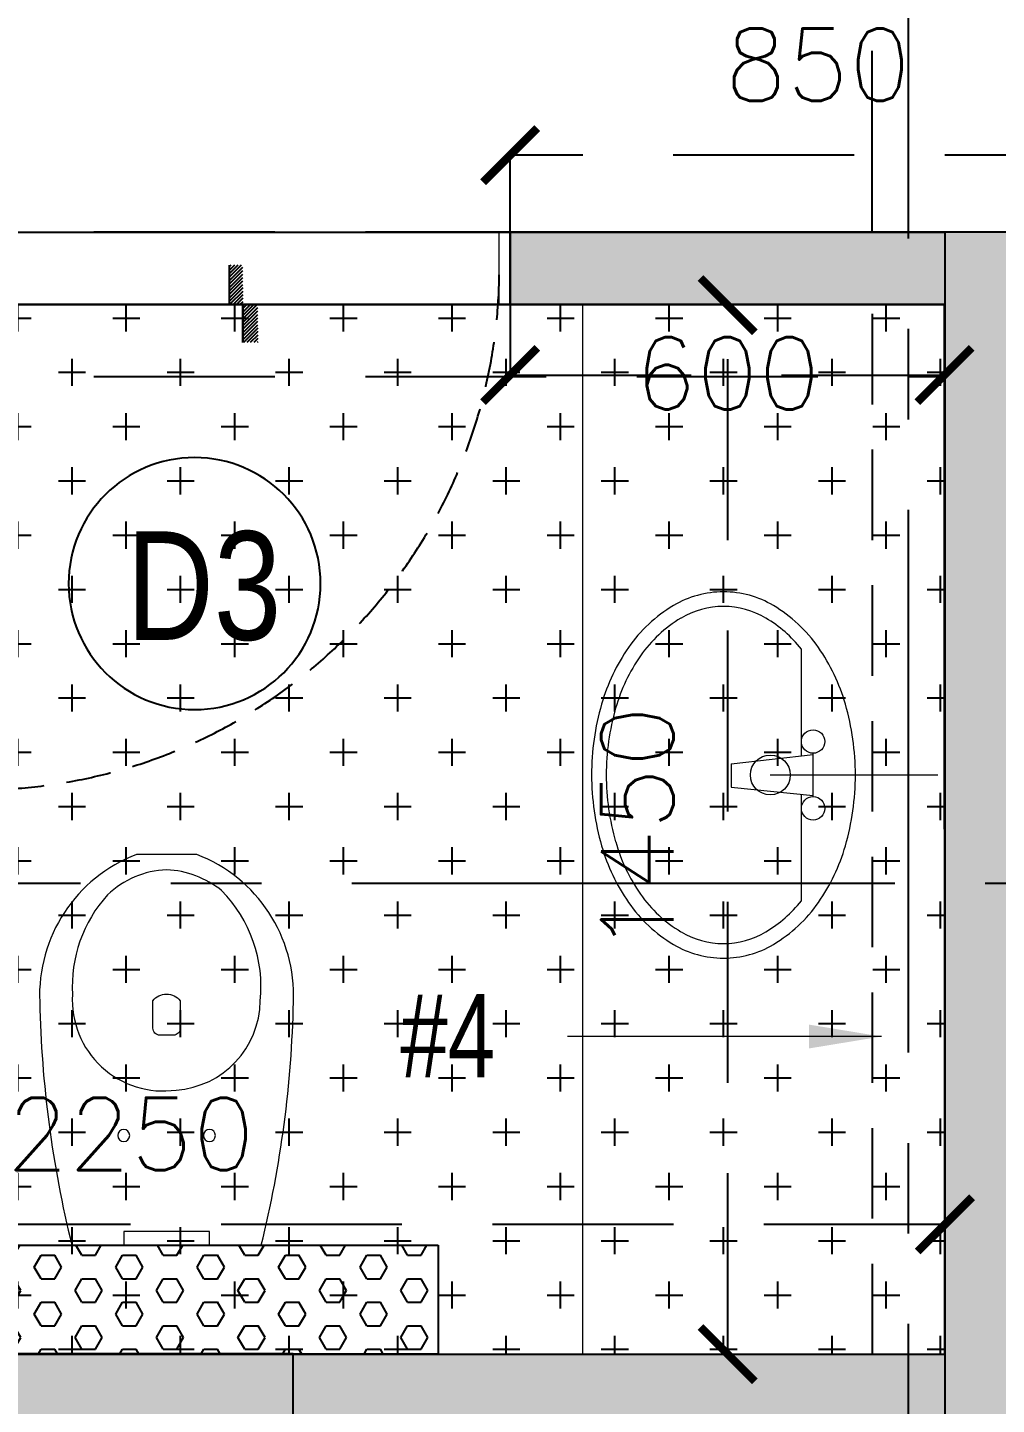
# Model space of a CAD drawing. Header units: millimetres. Extents: x 1167879 to 1231451, y -5731814 to -5645217.
# Drawn here: x 1201425 to 1202764, y -5707920 to -5706017 of the extents above; entities that cross this region are included whole.
import ezdxf
from ezdxf.enums import TextEntityAlignment as Align

# ---------------------------------------------------------------- set-up
doc = ezdxf.new("R2010")
doc.units = ezdxf.units.MM
doc.header["$LTSCALE"] = 1000
doc.header["$MEASUREMENT"] = 0
for name, pattern in [('2BHK-A - BACK$0$( Hidden )', [0.375, 0.25, -0.125]), ('2BHK-A - BACK$0$AUDIT_D_120904163729-0', [0]), ('2BHK-A - BACK$0$HIDDEN', [0.375, 0.25, -0.125]), ('AUDIT_D_120904163729-0', [0]), ('T8(T9 IS SIMILAR) - DIMENSION & TEXTING$0$HIDDEN', [0.375, 0.25, -0.125]), ('T8(T9 IS SIMILAR)$0$$0$HIDDEN', [0.375, 0.25, -0.125]), ('T8_REFUGE COLUMNS$0$CENTER2', [1.125, 0.75, -0.125, 0.125, -0.125])]:
    doc.linetypes.add(name, pattern=pattern)
doc.layers.get('0').update_dxf_attribs({"linetype": 'AUDIT_D_120904163729-0'})
for name, color, linetype in [('2BHK-A - BACK$0$A-HATCH -160', 251, '2BHK-A - BACK$0$AUDIT_D_120904163729-0'), ('2BHK-A - BACK$0$a-tile drop', 3, 'Continuous'), ('2BHK-A - BACK$0$A-TOI SUNK 50MM', 8, 'Continuous'), ('2BHK-A - BACK$0$APT PLANS-typ$0$TILEDROP', 3, 'Continuous'), ('2BHK-A - BACK$0$LEDGE WALL', 5, 'Continuous'), ('T8(T9 IS SIMILAR) - DIMENSION & TEXTING$0$A-DIMENSIONS', 2, 'T8(T9 IS SIMILAR) - DIMENSION & TEXTING$0$HIDDEN'), ('T8(T9 IS SIMILAR) - DIMENSION & TEXTING$0$a-window-no', 125, 'Continuous'), ('T8(T9 IS SIMILAR)$0$$6$a-beam 2', 50, 'Continuous'), ('T8(T9 IS SIMILAR)$0$S-BEAM', 20, 'T8(T9 IS SIMILAR)$0$$0$HIDDEN'), ('T8_REFUGE COLUMNS$0$A-CENTERLINE', 193, 'T8_REFUGE COLUMNS$0$CENTER2'), ('T8_REFUGE COLUMNS$0$A-RCC COLS', 3, 'Continuous'), ('T8_TYPICAL COLUMNS$0$A-RCC COLS', 3, 'Continuous')]:
    doc.layers.add(name, color=color, linetype=linetype)
for name, color, linetype, lineweight in [('2BHK-A - BACK$0$a-TOI-fixtures', 251, 'Continuous', 0), ('2BHK-A - BACK$0$A-WALL- 160', 6, 'Continuous', 30), ('T8(T9 IS SIMILAR) - DIMENSION & TEXTING$0$R0-18-10-2014-T1-1st Podium Floor Plan$0$Text', 2, 'Continuous', 0), ('T8(T9 IS SIMILAR)$0$D&W', 8, 'Continuous', 25)]:
    doc.layers.add(name, color=color, linetype=linetype, lineweight=lineweight)
doc.layers.add('T8_REFUGE COLUMNS$0$COL-HATCH', color=7, linetype='Continuous', lineweight=25, true_color=0xa3a3a3)
doc.layers.add('T8_TYPICAL COLUMNS$0$$0$COL-HATCH', color=7, linetype='Continuous', lineweight=25, true_color=0xa3a3a3)
doc.styles.add('T8(T9 IS SIMILAR) - DIMENSION & TEXTING$0$ARIAL ARROW', font='swisscl.ttf')
doc.styles.add('T8(T9 IS SIMILAR) - DIMENSION & TEXTING$0$LODHA STANDERD', font='sanss___.ttf')
doc.styles.add('T8(T9 IS SIMILAR) - DIMENSION & TEXTING$0$Romans 1', font='romans.shx', dxfattribs={"height": 100})
doc.styles.add('T8(T9 IS SIMILAR) - DIMENSION & TEXTING$0$Tahoma', font='tahoma.ttf')
doc.dimstyles.new('T8(T9 IS SIMILAR) - DIMENSION & TEXTING$0$ALPINE S', dxfattribs={"dimscale": 0, "dimtxt": 100, "dimasz": 75, "dimexe": 0, "dimexo": 0, "dimgap": 75, "dimtad": 1, "dimdec": 0, "dimzin": 0, "dimdsep": 46, "dimtxsty": 'T8(T9 IS SIMILAR) - DIMENSION & TEXTING$0$Romans 1', "dimblk": 'T8(T9 IS SIMILAR) - DIMENSION & TEXTING$0$_ArchTick', "dimcen": 0.09, "dimclrd": 256, "dimclre": 256, "dimclrt": 7, "dimadec": 0, "dimazin": 0, "dimtfac": 1, "dimtdec": 0, "dimtofl": 0, "dimtmove": 1, "dimatfit": 0, "dimldrblk": 'T8(T9 IS SIMILAR) - DIMENSION & TEXTING$0$_Open90', "dimfxl": 1, "dimtolj": 1, "dimtzin": 0, "dimarcsym": 0})
doc.dimstyles.new('T8(T9 IS SIMILAR) - DIMENSION & TEXTING$0$SAMATA STD', dxfattribs={"dimtxt": 100, "dimasz": 50, "dimexe": 50, "dimexo": 50, "dimgap": 10, "dimtad": 0, "dimdec": 0, "dimrnd": 5, "dimzin": 0, "dimdsep": 46, "dimtxsty": 'T8(T9 IS SIMILAR) - DIMENSION & TEXTING$0$Tahoma', "dimblk": 'T8(T9 IS SIMILAR) - DIMENSION & TEXTING$0$_Origin2', "dimcen": -50, "dimdle": 50, "dimclrd": 7, "dimclre": 7, "dimclrt": 7, "dimadec": 0, "dimazin": 0, "dimtfac": 1, "dimtdec": 0, "dimtmove": 1, "dimatfit": 3, "dimfxl": 150, "dimtfill": 1, "dimtolj": 1, "dimtzin": 0, "dimlwd": -1, "dimlwe": -1, "dimarcsym": 0})

# ---------------------------------------------------------------- blocks, each defined once
blk = doc.blocks.new('T8(T9 IS SIMILAR) - DIMENSION & TEXTING$0$WINDOW TAG')
at = {"layer": 'T8(T9 IS SIMILAR) - DIMENSION & TEXTING$0$a-window-no'}
blk.add_circle((0, 0), 174.1, dxfattribs=at)
at = {"layer": 'T8(T9 IS SIMILAR) - DIMENSION & TEXTING$0$a-window-no', "style": 'T8(T9 IS SIMILAR) - DIMENSION & TEXTING$0$LODHA STANDERD'}
blk.add_attdef('WINDOW', text='', height=150, dxfattribs=at).set_placement((11.3, 2.8), align=Align.MIDDLE_CENTER)
blk = doc.blocks.new('T8(T9 IS SIMILAR) - DIMENSION & TEXTING$0$_ArchTick')
at = {"color": 0, "linetype": 'ByBlock', "const_width": 0.15}
blk.add_lwpolyline([(-0.5, -0.5), (0.5, 0.5)], dxfattribs=at)
blk = doc.blocks.new('*D441')
at = {"layer": 'T8(T9 IS SIMILAR) - DIMENSION & TEXTING$0$A-DIMENSIONS', "linetype": 'T8(T9 IS SIMILAR) - DIMENSION & TEXTING$0$HIDDEN', "lineweight": -2, "transparency": 16777216}
for p, q in [((1200442.5, -5707807.8), (1200442.5, -5707670.9)), ((1202692.3, -5707807.8), (1202692.3, -5707670.9))]:
    blk.add_line(p, q, dxfattribs=at)
at = {"layer": 'T8(T9 IS SIMILAR) - DIMENSION & TEXTING$0$A-DIMENSIONS', "lineweight": -2, "transparency": 16777216}
blk.add_line((1202692.3, -5707670.9), (1200442.5, -5707670.9), dxfattribs=at)
at = {"layer": 'T8(T9 IS SIMILAR) - DIMENSION & TEXTING$0$A-DIMENSIONS', "linetype": 'ByBlock', "lineweight": -2, "transparency": 16777216, "xscale": 75, "yscale": 75, "zscale": 75, "rotation": 180}
blk.add_blockref('T8(T9 IS SIMILAR) - DIMENSION & TEXTING$0$_ArchTick', (1200442.5, -5707670.9), dxfattribs=at)
at = {"layer": 'T8(T9 IS SIMILAR) - DIMENSION & TEXTING$0$A-DIMENSIONS', "linetype": 'ByBlock', "lineweight": -2, "transparency": 16777216, "xscale": 75, "yscale": 75, "zscale": 75}
blk.add_blockref('T8(T9 IS SIMILAR) - DIMENSION & TEXTING$0$_ArchTick', (1202692.3, -5707670.9), dxfattribs=at)
at = {"layer": 'T8(T9 IS SIMILAR) - DIMENSION & TEXTING$0$A-DIMENSIONS', "color": 7, "linetype": 'ByBlock', "transparency": 16777216, "insert": (1201567.4, -5707545.9), "char_height": 100, "attachment_point": 5, "style": 'T8(T9 IS SIMILAR) - DIMENSION & TEXTING$0$Romans 1'}
blk.add_mtext('\\A1;2250', dxfattribs=at)
blk = doc.blocks.new('T8(T9 IS SIMILAR) - DIMENSION & TEXTING$0$_Open90')
at = {"color": 0, "linetype": 'ByBlock', "lineweight": -2}
for p, q in [((-0.5, 0.5), (0, 0)), ((0, 0), (-1, 0)), ((0, 0), (-0.5, -0.5))]:
    blk.add_line(p, q, dxfattribs=at)
blk = doc.blocks.new('*D442')
at = {"layer": 'T8(T9 IS SIMILAR) - DIMENSION & TEXTING$0$A-DIMENSIONS', "lineweight": -2, "transparency": 16777216}
blk.add_line((1202392.3, -5707850.3), (1202392.3, -5706400.7), dxfattribs=at)
at = {"layer": 'T8(T9 IS SIMILAR) - DIMENSION & TEXTING$0$A-DIMENSIONS', "linetype": 'ByBlock', "lineweight": -2, "transparency": 16777216, "xscale": 75, "yscale": 75, "zscale": 75}
for p, rotation in [((1202392.3, -5706400.7), 90), ((1202392.3, -5707850.3), 270)]:
    blk.add_blockref('T8(T9 IS SIMILAR) - DIMENSION & TEXTING$0$_ArchTick', p, dxfattribs=dict(at, rotation=rotation))
at = {"layer": 'T8(T9 IS SIMILAR) - DIMENSION & TEXTING$0$A-DIMENSIONS', "color": 7, "linetype": 'ByBlock', "transparency": 16777216, "insert": (1202267.3, -5707125.5), "char_height": 100, "attachment_point": 5, "rotation": 90, "style": 'T8(T9 IS SIMILAR) - DIMENSION & TEXTING$0$Romans 1'}
blk.add_mtext('\\A1;1450', dxfattribs=at)
blk = doc.blocks.new('*D292')
at = {"layer": 'T8(T9 IS SIMILAR) - DIMENSION & TEXTING$0$A-DIMENSIONS', "linetype": 'T8(T9 IS SIMILAR) - DIMENSION & TEXTING$0$HIDDEN', "lineweight": -2, "transparency": 16777216}
for p, q in [((1202091.8, -5706299.9), (1202091.8, -5706193.5)), ((1202942.1, -5706299.9), (1202942.1, -5706193.5))]:
    blk.add_line(p, q, dxfattribs=at)
at = {"layer": 'T8(T9 IS SIMILAR) - DIMENSION & TEXTING$0$A-DIMENSIONS', "lineweight": -2, "transparency": 16777216}
blk.add_line((1202942.1, -5706193.5), (1202091.8, -5706193.5), dxfattribs=at)
at = {"layer": 'T8(T9 IS SIMILAR) - DIMENSION & TEXTING$0$A-DIMENSIONS', "linetype": 'ByBlock', "lineweight": -2, "transparency": 16777216, "xscale": 75, "yscale": 75, "zscale": 75, "rotation": 180}
blk.add_blockref('T8(T9 IS SIMILAR) - DIMENSION & TEXTING$0$_ArchTick', (1202091.8, -5706193.5), dxfattribs=at)
at = {"layer": 'T8(T9 IS SIMILAR) - DIMENSION & TEXTING$0$A-DIMENSIONS', "linetype": 'ByBlock', "lineweight": -2, "transparency": 16777216, "xscale": 75, "yscale": 75, "zscale": 75}
blk.add_blockref('T8(T9 IS SIMILAR) - DIMENSION & TEXTING$0$_ArchTick', (1202942.1, -5706193.5), dxfattribs=at)
at = {"layer": 'T8(T9 IS SIMILAR) - DIMENSION & TEXTING$0$A-DIMENSIONS', "color": 7, "linetype": 'ByBlock', "transparency": 16777216, "insert": (1202516.9, -5706068.5), "char_height": 100, "attachment_point": 5, "style": 'T8(T9 IS SIMILAR) - DIMENSION & TEXTING$0$Romans 1'}
blk.add_mtext('\\A1;850', dxfattribs=at)
blk = doc.blocks.new('*D274')
at = {"layer": 'T8(T9 IS SIMILAR) - DIMENSION & TEXTING$0$A-DIMENSIONS', "linetype": 'T8(T9 IS SIMILAR) - DIMENSION & TEXTING$0$HIDDEN', "lineweight": -2, "transparency": 16777216}
for p, q in [((1202091.8, -5706399.9), (1202091.8, -5706497.2)), ((1202691.8, -5706399.9), (1202691.8, -5706497.2))]:
    blk.add_line(p, q, dxfattribs=at)
at = {"layer": 'T8(T9 IS SIMILAR) - DIMENSION & TEXTING$0$A-DIMENSIONS', "lineweight": -2, "transparency": 16777216}
blk.add_line((1202091.8, -5706497.2), (1202691.8, -5706497.2), dxfattribs=at)
at = {"layer": 'T8(T9 IS SIMILAR) - DIMENSION & TEXTING$0$A-DIMENSIONS', "linetype": 'ByBlock', "lineweight": -2, "transparency": 16777216, "xscale": 75, "yscale": 75, "zscale": 75, "rotation": 180}
blk.add_blockref('T8(T9 IS SIMILAR) - DIMENSION & TEXTING$0$_ArchTick', (1202091.8, -5706497.2), dxfattribs=at)
at = {"layer": 'T8(T9 IS SIMILAR) - DIMENSION & TEXTING$0$A-DIMENSIONS', "linetype": 'ByBlock', "lineweight": -2, "transparency": 16777216, "xscale": 75, "yscale": 75, "zscale": 75}
blk.add_blockref('T8(T9 IS SIMILAR) - DIMENSION & TEXTING$0$_ArchTick', (1202691.8, -5706497.2), dxfattribs=at)
at = {"layer": 'T8(T9 IS SIMILAR) - DIMENSION & TEXTING$0$A-DIMENSIONS', "color": 7, "linetype": 'ByBlock', "transparency": 16777216, "insert": (1202391.8, -5706495), "char_height": 100, "attachment_point": 5, "style": 'T8(T9 IS SIMILAR) - DIMENSION & TEXTING$0$Romans 1'}
blk.add_mtext('\\A1;600', dxfattribs=at)
blk = doc.blocks.new('T8(T9 IS SIMILAR) - DIMENSION & TEXTING$0$_Origin2')
at = {"color": 0, "linetype": 'ByBlock', "lineweight": -2}
blk.add_line((-0.5, 0), (-1, 0), dxfattribs=at)
for radius in [0.5, 0.25]:
    blk.add_circle((0, 0), radius, dxfattribs=at)
blk = doc.blocks.new('T8_REFUGE COLUMNS')
at = {"layer": 'T8_REFUGE COLUMNS$0$COL-HATCH', "linetype": 'ByBlock'}
h = blk.add_hatch(color=256, dxfattribs=at)
h.dxf.hatch_style = 1
h.paths.add_polyline_path([(1202942.1, -5706299.9), (1202692.1, -5706299.9), (1202692.1, -5708099.9), (1202942.1, -5708099.9)])
h = blk.add_hatch(color=256, dxfattribs=at)
h.dxf.hatch_style = 1
h.paths.add_polyline_path([(1200282, -5708099.9), (1201792, -5708099.9), (1201792, -5707849.9), (1200282, -5707849.9)])
at = {"layer": 'T8_REFUGE COLUMNS$0$A-CENTERLINE'}
for p, q in [((1202642.1, -5728808.5), (1202642.1, -5698573.6)), ((1217248.2, -5707199.9), (1182156.9, -5707199.9))]:
    blk.add_line(p, q, dxfattribs=at)
at = {"layer": 'T8_REFUGE COLUMNS$0$A-RCC COLS', "linetype": 'ByBlock'}
for points in [[(1202942.1, -5706299.9), (1202692.1, -5706299.9), (1202692.1, -5708099.9), (1202942.1, -5708099.9)], [(1200282, -5708099.9), (1201792, -5708099.9), (1201792, -5707849.9), (1200282, -5707849.9)]]:
    blk.add_lwpolyline(points, close=True, dxfattribs=at)
blk = doc.blocks.new('T8_TYPICAL COLUMNS')
at = {"layer": 'T8_TYPICAL COLUMNS$0$$0$COL-HATCH', "linetype": 'ByBlock'}
h = blk.add_hatch(color=256, dxfattribs=at)
h.dxf.hatch_style = 1
h.paths.add_polyline_path([(1200282.2, -5707850.3), (1202692.3, -5707850.3), (1202692.3, -5708100.3), (1200282.2, -5708100.3)])
h.paths.add_polyline_path([(1209852.3, -5708100.3), (1212262.3, -5708100.3), (1212262.3, -5707850.3), (1209852.3, -5707850.3)])
at = {"layer": 'T8_TYPICAL COLUMNS$0$A-RCC COLS', "linetype": 'ByBlock'}
blk.add_lwpolyline([(1200282.2, -5707850.3), (1202692.3, -5707850.3), (1202692.3, -5708100.3), (1200282.2, -5708100.3)], close=True, dxfattribs=at)
blk.add_blockref('T8_REFUGE COLUMNS', (0, 0), dxfattribs=at)
blk = doc.blocks.new('2BHK-A - BACK$0$TILE DROP -x')
at = {"layer": '2BHK-A - BACK$0$APT PLANS-typ$0$TILEDROP'}
h = blk.add_hatch(dxfattribs=at)
h.set_pattern_fill('ACET-2D-ANSI31', color=8, scale=27, angle=90, style=0)
h.set_pattern_definition([(135, (583590.9237, -2384968.1492), (-2.3864853865, -2.3864853865), [])])
h.paths.add_polyline_path([(-58303, -19205.9), (-58303, -19151.2), (-58284.2, -19151.2), (-58284.2, -19205.9)])
edge = h.paths.add_edge_path()
edge.add_line((-58303, -19258.5), (-58323.9, -19258.5))
edge.add_line((-58303, -19205.9), (-58303, -19258.5))
edge.add_line((-58323.7, -19205.9), (-58303, -19205.9))
edge.add_line((-58323.7, -19258.5), (-58323.7, -19205.9))
at = {"layer": '2BHK-A - BACK$0$APT PLANS-typ$0$TILEDROP', "color": 1}
blk.add_line((-58252, -19205.9), (-58336, -19205.9), dxfattribs=at)
at = {"layer": '2BHK-A - BACK$0$APT PLANS-typ$0$TILEDROP', "color": 20, "const_width": 3}
for points in [[(-58284.2, -19205.9), (-58284.2, -19151.2)], [(-58303, -19258.5), (-58303, -19205.9)], [(-58303, -19205.9), (-58284.2, -19205.9)]]:
    blk.add_lwpolyline(points, dxfattribs=at)
blk = doc.blocks.new('2BHK-A - BACK$0$WB1')
at = {"color": 0, "linetype": 'ByBlock', "ltscale": 1000}
for p, q in [((190074.4, -1779394.5), (190063, -1779507.9)), ((190106.8, -1779394.5), (190119.9, -1779507.9)), ((189917.5, -1779491.7), (190064.6, -1779491.7)), ((190118, -1779491.7), (190265.4, -1779491.7)), ((190061.5, -1779507.9), (190121.4, -1779507.9))]:
    blk.add_line(p, q, dxfattribs=at)
at = {"color": 0, "linetype": 'ByBlock'}
blk.add_line((190106.8, -1779394.5), (190074.4, -1779394.5), dxfattribs=at)
for centre, major_axis, start_param, end_param in [((190091.4, -1779555.7), (-92.6, 341.5), 6.018375, 6.298924), ((190091.4, -1779555.7), (-92.6, 341.5), 5.737826, 6.018375), ((190067.1, -1779471.3), (-69.6, 256.7), 0.015739, 0.342992), ((190115.8, -1779471.3), (-69.6, 256.7), 5.410573, 5.737826), ((190067.1, -1779471.3), (-64.3, 237.2), 0.015739, 0.342992), ((190091.4, -1779555.7), (-87.3, 322), 6.018375, 6.298924), ((190091.4, -1779555.7), (-87.3, 322), 5.737826, 6.018375), ((190115.8, -1779471.3), (-64.3, 237.2), 5.410573, 5.737826), ((190030, -1779417.8), (-52.6, 193.9), 0.342992, 0.768932), ((190152.9, -1779417.8), (-52.6, 193.9), 4.984633, 5.410573), ((190030, -1779417.8), (-47.3, 174.4), 0.342992, 0.768932), ((190152.9, -1779417.8), (-47.3, 174.4), 4.984633, 5.410573), ((189973.2, -1779384.1), (-35.3, 130.2), 0.768932, 1.305986), ((190209.6, -1779384.1), (-35.3, 130.2), 4.447579, 4.984633), ((189973.2, -1779384.1), (-30, 110.7), 0.768932, 1.305986), ((190209.6, -1779384.1), (-30, 110.7), 4.447579, 4.984633), ((189973.2, -1779384.1), (-35.3, 130.2), 1.305986, 1.84304), ((189973.2, -1779384.1), (-30, 110.7), 1.305986, 1.84304), ((190209.6, -1779384.1), (-30, 110.7), 3.910525, 4.447579), ((190209.6, -1779384.1), (-35.3, 130.2), 3.910525, 4.447579), ((190030, -1779350.3), (-47.3, 174.4), 1.84304, 2.20494), ((190152.9, -1779350.3), (-47.3, 174.4), 3.548625, 3.910525), ((190030, -1779350.3), (-52.6, 193.9), 1.84304, 2.268981), ((190152.9, -1779350.3), (-52.6, 193.9), 3.484585, 3.910525), ((190045.3, -1779507.9), (-4.2, 15.6), 6.018375, 12.30156), ((190137.6, -1779507.9), (-4.2, 15.6), 6.018375, 12.30156), ((190067.1, -1779296.9), (-69.6, 256.7), 2.268981, 2.596234), ((190115.8, -1779296.9), (-69.6, 256.7), 3.157331, 3.484585), ((190091.4, -1779212.5), (-92.6, 341.5), 2.596234, 2.876783), ((190091.4, -1779212.5), (-92.6, 341.5), 2.876783, 3.157331)]:
    blk.add_ellipse(centre, major_axis=major_axis, ratio=1, start_param=start_param, end_param=end_param, dxfattribs=at)
blk = doc.blocks.new('2BHK-A - BACK$0$EWC 1-flat-3')
at = {"color": 0, "linetype": 'ByBlock', "ltscale": 1.5}
blk.add_line((130.9, 0), (-130.9, 0), dxfattribs=at)
for points in [[(-130.9, 0, -0.055103), (-175.3, 336.2, -0.321827), (-41.6, 540), (41.6, 540, -0.321827), (175.3, 336.2, -0.055103), (130.9, 0, -27.681239)], [(-13.2, 214.3, -0.391448), (-129.3, 337.7, -0.224585), (-76.1, 489.9, -0.160675), (0, 518.7, -0.183016), (81.6, 484.1, -0.201424), (130, 346.4, -0.474507), (-13.2, 214.3, -2.927417)], [(-9.5, 290.2), (9.5, 290.2, 0.414214), (18.9, 299.7), (18.9, 337.6, 0.5), (-18.9, 337.6), (-18.9, 299.7, 0.414214), (-9.5, 290.2, 0.530498)]]:
    blk.add_lwpolyline(points, format="xyb", dxfattribs=at)
at = {"color": 0, "linetype": 'ByBlock'}
blk.add_lwpolyline([(-59.2, 0), (-59.2, 18.9), (59.2, 18.9), (59.2, 0)], close=True, dxfattribs=at)
at = {"color": 0, "linetype": 'ByBlock', "ltscale": 1.5}
for centre in [(-59.2, 151.6), (59.2, 151.6)]:
    blk.add_circle(centre, 8.31, dxfattribs=at)
blk = doc.blocks.new('2BHK-A - BACK')
at = {"layer": '2BHK-A - BACK$0$A-HATCH -160', "linetype": 'ByBlock'}
h = blk.add_hatch(dxfattribs=at)
h.set_pattern_fill('ZIGZAG', color=256, scale=250)
h.set_pattern_definition([(9e-15, (-0.22, 0.45), (31.25, 31.25), [31.25, -31.25]), (90, (31.03, 0.45), (-31.25, 31.25), [31.25, -31.25])])
h.paths.add_polyline_path([(1196642.1, -5706299.9), (1198342.2, -5706299.9), (1198342.2, -5706399.9), (1196642.1, -5706399.9)])
h.paths.add_polyline_path([(1199382.6, -5705299.9), (1199382.6, -5705199.9), (1201592.2, -5705199.9), (1201592.2, -5705299.9), (1200442.1, -5705299.9), (1200442.1, -5705399.9), (1200342.1, -5705399.9), (1200342.1, -5705299.9)])
h.paths.add_polyline_path([(1200442.1, -5706399.9), (1201341.8, -5706399.9), (1201341.8, -5706299.9), (1200442.1, -5706299.9)])
h.paths.add_polyline_path([(1202091.8, -5706299.9), (1202691.8, -5706299.9), (1202691.8, -5706399.9), (1202091.8, -5706399.9)])
h.paths.add_polyline_path([(1204892.1, -5708749.5), (1204992.1, -5708749.5), (1204992.1, -5707999.9), (1204892.1, -5707999.9)])
h.paths.add_polyline_path([(1204892.1, -5709649.5), (1204992.1, -5709649.5), (1204992.1, -5710549.5), (1204892.1, -5710549.5)])
h.paths.add_polyline_path([(1200142, -5708600.5), (1200257, -5708600.5), (1200257.1, -5708700.5), (1200042, -5708700.5), (1200042, -5708099.9), (1200142, -5708099.9)])
h.paths.add_polyline_path([(1202792.1, -5701189.9), (1203427.1, -5701189.9), (1203427.1, -5701089.9), (1202792.1, -5701089.9)])
h = blk.add_hatch(dxfattribs=at)
h.set_pattern_fill('HEX', color=256, scale=150)
h.paths.add_polyline_path([(1201792.1, -5707850.3), (1201992.1, -5707850.3), (1201992.1, -5707699.6), (1201242.1, -5707699.6), (1201242.1, -5707849.9), (1201792.1, -5707849.9)])
at = {"layer": '2BHK-A - BACK$0$A-TOI SUNK 50MM'}
h = blk.add_hatch(dxfattribs=at)
h.set_pattern_fill('CROSS', color=256, scale=300, style=0)
h.set_pattern_definition([(9e-15, (54492.616, 14881.46), (75, 75), [37.5, -112.5]), (90, (54511.366, 14862.71), (-75, 75), [37.5, -112.5])])
h.paths.add_polyline_path([(1196642.1, -5706399.9), (1199092.2, -5706399.9), (1199092.2, -5707849.9), (1196642.1, -5707849.9)])
h.paths.add_polyline_path([(1202691.8, -5706399.9), (1200442.1, -5706399.9), (1200442.1, -5707850.3), (1202692.3, -5707850.3)])
at = {"color": 0, "linetype": '2BHK-A - BACK$0$( Hidden )', "ltscale": 0.25}
blk.add_arc((1201355.7, -5706349.4, 0.6), 721.1, 272.373, 359.9653, dxfattribs=at)
at = {"layer": '2BHK-A - BACK$0$A-TOI SUNK 50MM'}
for p, q in [((1201341.8, -5706299.9), (1202091.8, -5706299.9)), ((1201341.8, -5706399.9), (1202091.8, -5706399.9))]:
    blk.add_line(p, q, dxfattribs=at)
blk.add_lwpolyline([(1202691.8, -5706399.9), (1200442.1, -5706399.9), (1200442.1, -5707850.3), (1202692.3, -5707850.3)], close=True, dxfattribs=at)
at = {"layer": '2BHK-A - BACK$0$a-TOI-fixtures', "color": 1}
for p, q in [((1201341.8, -5706299.9), (1202091.8, -5706299.9)), ((1201341.8, -5706399.9), (1202091.8, -5706399.9)), ((1202191.5, -5706399.9), (1202191.5, -5707850.3))]:
    blk.add_line(p, q, dxfattribs=at)
at = {"layer": '2BHK-A - BACK$0$a-TOI-fixtures', "extrusion": (-3.53358e-09, -2.53027e-07, 1)}
blk.add_line((1202451.2, -5707049.9), (1202682.8, -5707049.8, 0), dxfattribs=at)
at = {"layer": '2BHK-A - BACK$0$a-TOI-fixtures', "color": 1, "elevation": 0.6}
blk.add_lwpolyline([(1202076.8, -5706399.9), (1202076.8, -5706299.9), (1202091.8, -5706299.9), (1202091.8, -5706399.9)], close=True, dxfattribs=at)
at = {"layer": '2BHK-A - BACK$0$a-TOI-fixtures', "extrusion": (-3.53358e-09, -2.53027e-07, 1)}
blk.add_circle((1202451.2, -5707049.9, 1.4), 27.5, dxfattribs=at)
at = {"layer": '2BHK-A - BACK$0$A-WALL- 160', "linetype": 'ByBlock'}
for p, q in [((1202091.8, -5706299.9), (1202691.8, -5706299.9)), ((1202091.8, -5706299.9), (1202091.8, -5706399.9)), ((1202091.8, -5706399.9), (1202691.8, -5706399.9))]:
    blk.add_line(p, q, dxfattribs=at)
at = {"layer": '2BHK-A - BACK$0$LEDGE WALL', "linetype": '2BHK-A - BACK$0$HIDDEN', "ltscale": 0.5}
blk.add_line((1202592.3, -5707850.3), (1202592.3, -5706399.9), dxfattribs=at)
at = {"layer": '2BHK-A - BACK$0$LEDGE WALL'}
blk.add_lwpolyline([(1201992.1, -5707699.6), (1201992.1, -5707850.3), (1201242.1, -5707849.9), (1201242.1, -5707699.6)], close=True, dxfattribs=at)
at = {"layer": '2BHK-A - BACK$0$a-tile drop', "xscale": -1, "rotation": 0.0003204097976848293}
blk.add_blockref('2BHK-A - BACK$0$TILE DROP -x', (1143419.4, -5687194.3), dxfattribs=at)
at = {"layer": '2BHK-A - BACK$0$a-TOI-fixtures', "rotation": 90.00828808660657}
blk.add_blockref('2BHK-A - BACK$0$WB1', (-576970.1, -5897398.7, 0), dxfattribs=at)
at = {"layer": '2BHK-A - BACK$0$a-TOI-fixtures', "extrusion": (0, 0, -1), "zscale": -1}
blk.add_blockref('2BHK-A - BACK$0$EWC 1-flat-3', (-1201617.1, -5707699.6), dxfattribs=at)
blk = doc.blocks.new('T8(T9 IS SIMILAR) - DIMENSION & TEXTING')
at = {"layer": 'T8(T9 IS SIMILAR) - DIMENSION & TEXTING$0$a-window-no'}
ref = blk.add_blockref('T8(T9 IS SIMILAR) - DIMENSION & TEXTING$0$WINDOW TAG', (1201655.8, -5706785.4), dxfattribs=dict(at, xscale=-1, rotation=180))
ref.add_attrib('WINDOW', 'D3', dxfattribs={"height": 150, "style": 'T8(T9 IS SIMILAR) - DIMENSION & TEXTING$0$LODHA STANDERD', "width": 0.8}).set_placement((1201668.5, -5706788.2), align=Align.MIDDLE_CENTER)
at = {"layer": 'T8(T9 IS SIMILAR) - DIMENSION & TEXTING$0$R0-18-10-2014-T1-1st Podium Floor Plan$0$Text', "linetype": 'ByBlock', "style": 'T8(T9 IS SIMILAR) - DIMENSION & TEXTING$0$ARIAL ARROW'}
blk.add_text('#4', height=114.75, dxfattribs=at).set_placement((1201940.2, -5707467.5, 0))
at = {"layer": 'T8(T9 IS SIMILAR) - DIMENSION & TEXTING$0$A-DIMENSIONS', "linetype": 'ByBlock'}
dim = blk.add_linear_dim(base=(1202091.8, -5706193.5, 0.6), p1=(1202942.1, -5706299.9), p2=(1202091.8, -5706299.9), dimstyle='T8(T9 IS SIMILAR) - DIMENSION & TEXTING$0$ALPINE S', override={"dimscale": 1, "dimfxl": 5, "dimarcsym": 1}, dxfattribs=at)
dim.commit()
dim.dimension.update_dxf_attribs({"geometry": '*D292', "text_midpoint": (1202516.9, -5706068.5, 0.6)})
for base, p1, p2, angle, picture, middle in [((1202392.3, -5706400.7), (1202392.3, -5707850.3), (1202392.3, -5706400.7), 90, '*D442', (1202267.3, -5707125.5)), ((1200442.5, -5707670.9), (1202692.3, -5707807.8), (1200442.5, -5707807.8), 180, '*D441', (1201567.4, -5707545.9))]:
    dim = blk.add_linear_dim(base=base, p1=p1, p2=p2, angle=angle, dimstyle='T8(T9 IS SIMILAR) - DIMENSION & TEXTING$0$ALPINE S', override={"dimscale": 1, "dimfxl": 5, "dimarcsym": 1}, dxfattribs=at)
    dim.commit()
    dim.dimension.update_dxf_attribs({"geometry": picture, "text_midpoint": middle})
dim = blk.add_linear_dim(base=(1202691.8, -5706497.2, 0.6), p1=(1202091.8, -5706399.9), p2=(1202691.8, -5706399.9), dimstyle='T8(T9 IS SIMILAR) - DIMENSION & TEXTING$0$ALPINE S', override={"dimscale": 1, "dimfxl": 5, "dimarcsym": 1}, dxfattribs=at)
dim.commit()
dim.dimension.update_dxf_attribs({"geometry": '*D274', "text_midpoint": (1202391.8, -5706620, 0.6), "dimtype": 128})
at = {"layer": 'T8(T9 IS SIMILAR) - DIMENSION & TEXTING$0$R0-18-10-2014-T1-1st Podium Floor Plan$0$Text'}
blk.add_leader([(1202604.8, -5707411.3), (1202279.3, -5707411.3), (1202170.8, -5707411.3)], dimstyle='T8(T9 IS SIMILAR) - DIMENSION & TEXTING$0$SAMATA STD', override={"dimscale": 1, "dimasz": 100, "dimclrd": 2, "dimfxlon": 1, "dimarcsym": 1}, dxfattribs=at)
blk = doc.blocks.new('T8(T9 IS SIMILAR)')
at = {"layer": 'T8(T9 IS SIMILAR)$0$D&W', "linetype": 'ByBlock'}
for name in ['T8_TYPICAL COLUMNS', '2BHK-A - BACK']:
    blk.add_blockref(name, (0, 0), dxfattribs=at)
at = {"layer": 'T8(T9 IS SIMILAR)$0$$6$a-beam 2', "linetype": 'ByBlock'}
blk.add_blockref('T8(T9 IS SIMILAR) - DIMENSION & TEXTING', (0, 0), dxfattribs=at)
at = {"layer": 'T8(T9 IS SIMILAR)$0$S-BEAM'}
for p, q in [((1202591.8, -5706299.4, 0.1), (1202591.8, -5705300)), ((1196641.7, -5706299.4), (1202691.2, -5706299.4)), ((1196641.7, -5706499.4), (1202691.2, -5706499.4))]:
    blk.add_line(p, q, dxfattribs=at)

msp = doc.modelspace()

# ---------------------------------------------------------------- block references
at = {"linetype": 'ByBlock'}
msp.add_blockref('T8(T9 IS SIMILAR) - DIMENSION & TEXTING', (0, 0), dxfattribs=at)

# ---------------------------------------------------------------- next in the draw order: block references
msp.add_blockref('T8(T9 IS SIMILAR)', (0, 0), dxfattribs=at)

doc.saveas('drawing.dxf')
